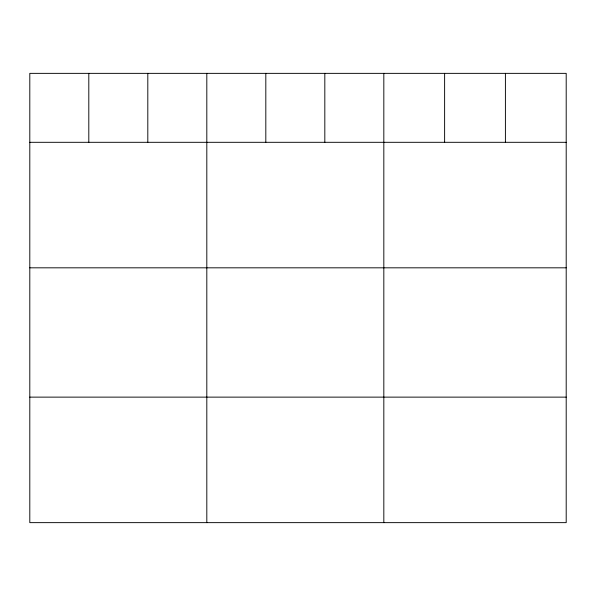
<?xml version="1.0" encoding="UTF-8"?>
<svg xmlns="http://www.w3.org/2000/svg" width="596" height="596" viewBox="0 0 596 596"><rect width="100%" height="100%" fill="white"/><g stroke="black" fill="none" stroke-linecap="round" stroke-linejoin="round"><path stroke-width="0.89" d="M566.2 142.31L566.2 522.64L29.8 522.64L29.8 73.36L566.2 73.36L566.2 142.31L29.8 142.31M29.8 267.82L566.2 267.82M29.8 397.13L566.2 397.13M505.408 73.36L505.408 142.31M444.616 73.36L444.616 142.31M383.824 73.36L383.824 522.64M324.82 73.36L324.82 142.31M265.816 73.36L265.816 142.31M206.812 73.36L206.812 522.64M147.808 73.36L147.808 142.31M88.804 73.36L88.804 142.31"/></g></svg>
